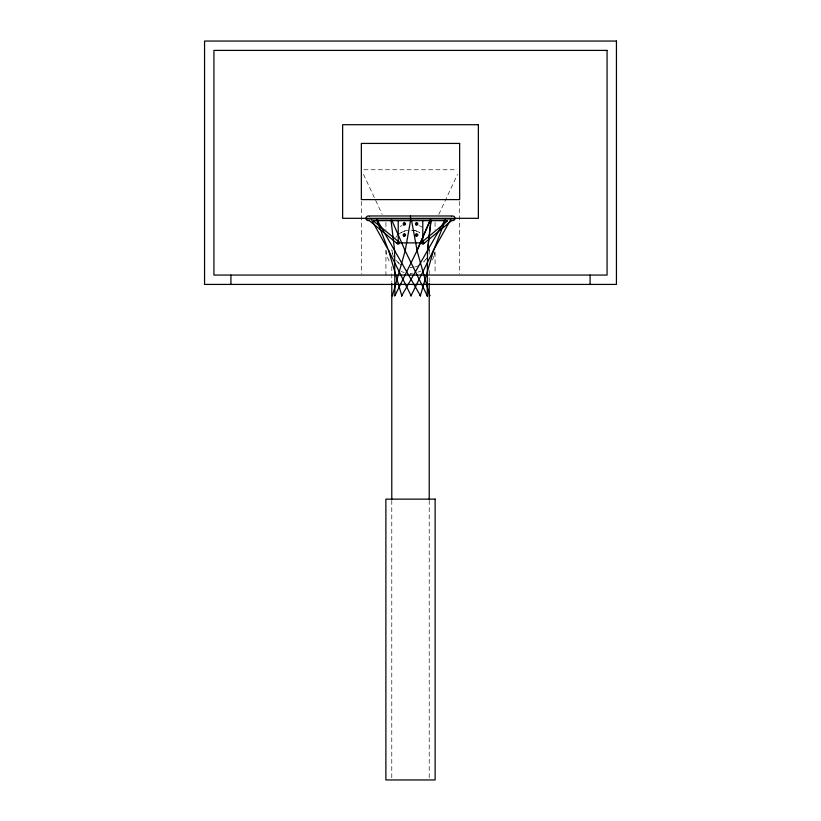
<?xml version="1.0" encoding="UTF-8"?>
<svg xmlns="http://www.w3.org/2000/svg" width="821" height="821" viewBox="0 0 821 821"><rect width="100%" height="100%" fill="white"/><g stroke="black" fill="none" stroke-linecap="round" stroke-linejoin="round"><path stroke-width="0.62" stroke-dasharray="4.11 3.08" d="M438.814 214.394L457.502 174.339M395.773 237.443L397.261 235.504M425.966 259.067L423.739 261.971A18.719 18.719 0 0 0 426.715 258.102M401.141 232.528L405.656 230.65M414.133 266.979L410.5 267.461A18.719 18.719 0 0 0 414.153 267.102M363.908 169.762L457.092 169.762M395.773 260.041L399.201 263.459M363.498 174.339L382.186 214.394M391.935 249.953L392.417 253.586M459.647 201.473L459.647 273.793M435.068 222.409L435.068 229.931M435.068 252.499L435.068 273.814M429.219 250.015L429.219 255.126M429.219 270.458L429.219 281.952M429.219 500.42L429.219 778.667M410.5 275.066L410.5 273.311A24.568 24.568 0 0 0 412.635 273.219M391.781 266.62L391.781 281.952M391.781 500.42L391.781 779.95M385.932 222.409L385.932 229.931M385.932 249.995L385.932 275.066M361.353 201.473L361.353 273.793M434.863 251.944A24.568 24.568 0 0 1 434.237 255.095M433.94 256.121A24.568 24.568 0 0 1 432.287 260.093M420.886 271.002A24.568 24.568 0 0 1 417.879 272.172M404.137 272.469A24.568 24.568 0 0 1 401.1 271.443M389.216 261.027A24.568 24.568 0 0 1 386.024 250.877M400.114 226.473A24.568 24.568 0 0 1 402.105 225.642M418.895 225.642A24.568 24.568 0 0 1 422.784 227.458M429.219 248.742A18.719 18.719 0 0 1 429.065 251.185M418.782 265.522A18.719 18.719 0 0 1 415.344 266.825M401.141 264.947A18.719 18.719 0 0 1 397.261 261.971M393.711 257.024A18.719 18.719 0 0 1 391.822 249.953M398.154 234.662A18.719 18.719 0 0 1 409.279 230.054M415.344 230.65L410.5 230.013A18.719 18.719 0 0 1 419.859 232.528L415.344 230.65"/><path stroke-width="1.23" d="M430.892 220.182L427.536 250.508L427.207 295.673L405.04 250.508L391.771 220.11M388.631 250.538L401.756 295.673L427.536 250.508L431.097 220.285M403.788 223.723C405.954 225.683 403.07 221.752 404.938 223.876M404.209 224.441L404.353 223.291M404.353 224.461L404.507 223.312M403.768 234.991C406.364 233.657 402.567 236.715 404.917 235.145M404.209 235.555L404.353 234.406M404.353 235.576L404.507 234.426M416.062 223.876C418.648 222.542 414.851 225.59 417.212 224.02M416.493 224.441L416.647 223.291M416.647 224.461L416.791 223.312M416.062 234.991C418.648 233.657 414.851 236.715 417.212 235.145M416.493 235.555L416.647 234.406M416.647 235.576L416.791 234.426M451.447 220.346A2.34 2.34 0 0 0 454.885 218.92L454.967 218.314A2.34 2.34 0 0 0 451.447 216.292M392.438 295.673L405.246 250.559L410.603 220.285M445.362 220.11L433.56 250.508L420.383 295.673L377.116 219.946M429.701 295.673L417.017 250.549L430.163 219.997M391.042 220.285L394.603 250.508L394.932 295.673L417.099 250.508L430.368 220.11M450.503 219.946L433.355 250.487L411.064 295.673L388.6 250.446M427.587 250.436L445.023 219.946M421.963 242.062L447.63 220.921M423.615 243.714L451.724 220.562M369.809 215.974L451.191 215.974M369.553 216.292A2.34 2.34 0 0 0 366.033 218.314L366.115 218.92L454.885 218.92M374.017 220.654L446.983 220.654M398.216 242.883L422.784 242.883M416.083 223.723L417.232 223.876M416.083 234.837L417.232 234.991M403.788 234.837L404.938 234.991M373.37 220.921L399.037 242.062M369.276 220.562L397.385 243.714M371.636 219.946L388.579 250.549L376.777 220.11M411.537 220.285L417.099 250.508M590.104 275.066L590.104 284.425M429.219 283.235L429.219 499.137M422.784 220.777L422.784 241.713M411.064 295.201L411.064 296.145M410.5 215.974L410.5 220.654M398.216 220.777L398.216 241.713M391.781 283.235L391.781 499.137M230.927 275.066L230.927 284.425M369.553 220.346A2.34 2.34 0 0 1 366.115 218.92M397.908 241.754A1.17 1.17 0 0 1 399.375 242.79A1.17 1.17 0 0 1 398.113 244.053A1.17 1.17 0 0 1 397.087 242.585M423.913 242.585A1.17 1.17 0 0 1 422.887 244.053A1.17 1.17 0 0 1 421.625 242.79A1.17 1.17 0 0 1 423.092 241.754M401.633 295.776L401.88 295.57A1.119 0.554 -90 0 1 401.818 295.94L401.695 295.437A1.119 0.554 -90 0 0 401.633 295.776M420.27 295.324L420.27 295.622A1.17 0.585 -90 0 0 420.321 295.899L420.444 295.447A1.17 0.585 -90 0 1 420.506 295.806L420.29 295.283M394.727 295.755L395.086 295.232L394.727 295.755M392.212 295.714L392.561 295.252L392.212 295.714M427.002 295.344L427.351 296.083L427.259 295.447A1.108 0.965 -90 0 1 427.382 295.734L427.207 295.971A1.108 0.965 -90 0 1 427.023 295.611L427.023 295.303M429.465 295.324L429.496 295.601A1.18 1.18 0 0 0 429.64 295.919L429.906 295.745A1.18 1.18 0 0 0 429.763 295.427L429.527 295.242M616.438 41.05L204.562 41.05L204.562 284.425L616.438 284.425L616.438 41.05M607.068 50.409L213.932 50.409L213.932 275.066L607.068 275.066L607.068 50.409M478.366 124.71L342.634 124.71L342.634 218.314L478.366 218.314L478.366 124.71M459.647 143.429L361.353 143.429L361.353 199.595L459.647 199.595L459.647 143.429M435.12 499.137L385.88 499.137L385.88 779.95L435.12 779.95L435.12 499.137M416.062 224.882A1.17 1.17 0 0 0 417.817 223.876A1.17 1.17 0 0 0 416.062 222.86A1.17 1.17 0 0 0 416.062 224.882M416.062 236.007A1.17 1.17 0 0 0 417.817 234.991A1.17 1.17 0 0 0 416.062 233.975A1.17 1.17 0 0 0 416.062 236.007M403.768 236.007A1.17 1.17 0 0 0 405.523 234.991A1.17 1.17 0 0 0 403.768 233.975A1.17 1.17 0 0 0 403.768 236.007M403.768 224.882A1.17 1.17 0 0 0 405.523 223.876A1.17 1.17 0 0 0 403.768 222.86A1.17 1.17 0 0 0 403.768 224.882"/></g></svg>
